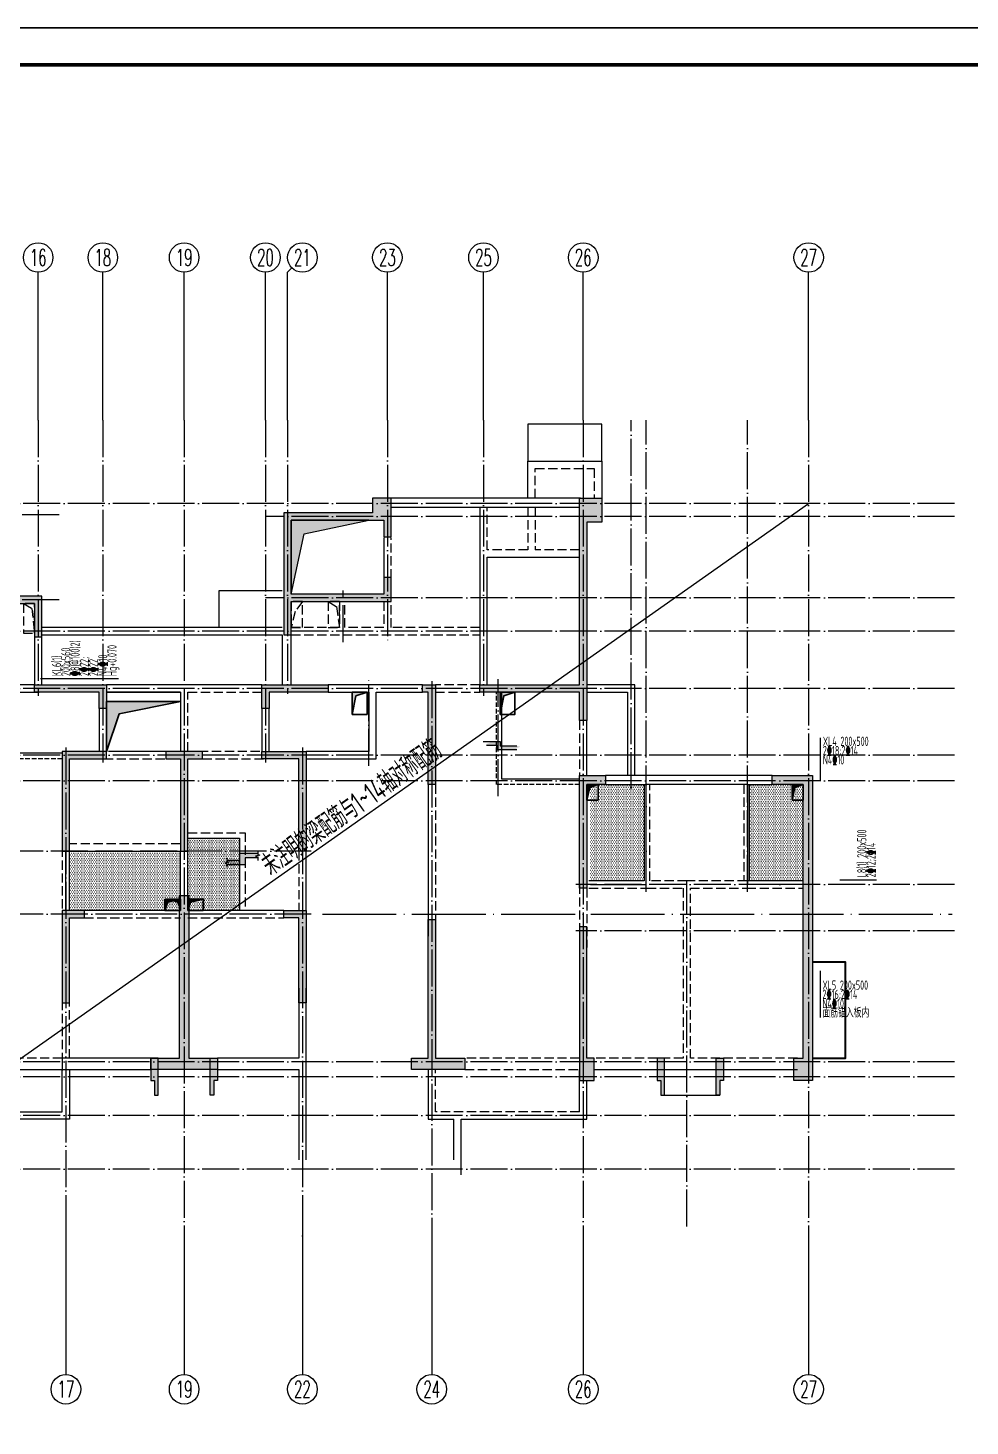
# Model space of a CAD drawing. Extents: x -129922 to 1190196, y -520662 to 139923.
# Drawn here: x 924129 to 949624, y -166517 to -128706 of the extents above; entities that cross this region are included whole.
import ezdxf
from ezdxf.enums import TextEntityAlignment as Align

# ---------------------------------------------------------------- set-up
doc = ezdxf.new("R2010")
doc.units = 0
doc.header["$LTSCALE"] = 1000
doc.header["$MEASUREMENT"] = 0
doc.linetypes.add('DASH', pattern=[0.35, 0.25, -0.1])
doc.linetypes.add('DOTE', pattern=[2.42, 2, -0.2, 0.02, -0.2])
for name, color, linetype, lineweight in [('A-平面-屋面线', 40, 'Continuous', 30), ('A-平面-饰线', 11, 'Continuous', 15), ('A-标注-轴号$J5-四~二十九层平3', 3, 'Continuous', 20), ('A-标注-轴号文字$J5-四~二十九层平3', 7, 'Continuous', 20), ('A-轴线-塔楼$J5-四~二十九层平3', 1, 'DOTE', 9), ('A-轴线-隔墙$J5-四~二十九层平3', 41, 'DOTE', 9), ('S-基础-DQ', 6, 'Continuous', 20), ('S-墙柱-HATCH', 251, 'Continuous', 9), ('S-墙柱-WALL', 6, 'Continuous', 20), ('S-大样-HATCH', 251, 'Continuous', 9), ('S-大样-实线', 2, 'Continuous', 20), ('S-板-BEAM', 4, 'DASH', 20), ('S-板-BEAM-CON', 2, 'Continuous', 20), ('S-板-文字', 7, 'Continuous', 20), ('S-板-板面填充', 251, 'Continuous', 20), ('S-板-洞口边线', 211, 'Continuous', 20), ('S-梁-垂直原位标注', 140, 'Continuous', 20), ('S-梁-垂直集中标注', 45, 'Continuous', 20), ('S-梁-水平集中标注', 191, 'Continuous', 20), ('S-轴网-轴线', 1, 'DOTE', 9), ('S-通用-THIN', 7, 'Continuous', 20)]:
    doc.layers.add(name, color=color, linetype=linetype, lineweight=lineweight)
for name, color, linetype in [('HOLE', 5, 'Continuous'), ('HOLE_HATCH', 9, 'Continuous'), ('Y-云图图框', 7, 'Continuous'), ('板面填充', 251, 'Continuous'), ('洞口边线', 211, 'Continuous')]:
    doc.layers.add(name, color=color, linetype=linetype)
doc.styles.add('_TCH_AXIS', font='COMPLEX.shx', dxfattribs={"bigfont": 'hztxt.shx'})
doc.styles.add('_YT_Name', font='', dxfattribs={"width": 0.8})
doc.styles.add('_YT_Sign_Text', font='ros.shx', dxfattribs={"width": 0.8, "bigfont": 'hztxt.shx'})
doc.styles.add('COMPLEX', font='COMPLEX')
doc.styles.get("Standard").update_dxf_attribs({"font": 'gbenor.shx', "bigfont": 'gbcbig.shx'})
doc.styles.add('样式 1', font='tssdeng.shx', dxfattribs={"width": 0.7, "bigfont": 'tssdchn.shx'})
doc.styles.get('_YT_Name').set_extended_font_data('SimHei')

# ---------------------------------------------------------------- blocks, each defined once
blk = doc.blocks.new('ECMCTK_A1_横_单行图名--0')
at = {"color": 4}
blk.add_lwpolyline([(0, 0), (841, 0), (841, 594), (0, 594)], close=True, dxfattribs=at)
at = {"const_width": 1}
blk.add_lwpolyline([(25, 10), (831, 10), (831, 584), (25, 584)], close=True, dxfattribs=at)
at = {"color": 80, "flags": 3}
for tag, height, p in [('YTHQINS', 3, (34.31, 585.5)), ('ECMCKEY', 3, (292.07, 288.23)), ('YTTQINS', 5.62, (848.03, 12.81)), ('YTFRAME', 3, (652.76, 5.84)), ('YTBARCODE_T1', 3, (749.78, 5.95))]:
    blk.add_attdef(tag, text='', height=height, dxfattribs=at).set_placement(p, align=Align.MIDDLE_CENTER)
for tag, height, style, width, p in [('设计单位', 6, '_YT_Name', 0.8, (623.75, 38.6)), ('证书编号', 4, '_YT_Sign_Text', 0.8, (708.87, 43.81)), ('审查批准号', 4, '_YT_Sign_Text', 0.8, (761.06, 43.81)), ('工程号', 4, '_YT_Sign_Text', 0.5, (804.08, 44.12)), ('建设单位', 4, '_YT_Sign_Text', 0.8, (734.96, 36.11)), ('阶段', 4, '_YT_Sign_Text', 0.8, (804.08, 35.81)), ('项目号', 4, '_YT_Sign_Text', 0.5, (822.08, 33.72)), ('项目名称', 4, '_YT_Sign_Text', 0.8, (734.96, 28.11)), ('专业', 4, '_YT_Sign_Text', 0.8, (804.08, 27.31)), ('图纸编号', 4, '_YT_Sign_Text', 0.5, (803.93, 19.36)), ('图纸名称', 4.5, '_YT_Name', 0.8, (735.39, 15.06)), ('出图比例', 4.2, '_YT_Sign_Text', 0.8, (681.82, 11.78)), ('日期', 4, '_YT_Sign_Text', 0.5, (803.88, 12.13)), ('版本号', 4, '_YT_Sign_Text', 0.8, (822.08, 13))]:
    blk.add_attdef(tag, text='', height=height, dxfattribs=dict(style=style, width=width)).set_placement(p, align=Align.CENTER)
at = {"style": '_YT_Sign_Text', "width": 0.8, "flags": 3}
for tag, p, height in [('[审定人]', (590.95, 27.81), 4.1), ('{审定人}', (605.87, 26.45), 6.24), ('[校对人]', (642.23, 27.82), 4.1), ('{校对人}', (658.35, 26.53), 6.24), ('[审核人]', (591.01, 19.76), 4.1), ('{审核人}', (606.98, 18.44), 6.24), ('[设计人]', (642.47, 20.21), 4.1), ('{设计人}', (658.48, 18.54), 6.24), ('[项目负责人]', (590.78, 12.01), 4.1), ('{项目负责人}', (608.28, 10.72), 6.24), ('[专业负责人]', (642.74, 11.77), 4.1), ('{专业负责人}', (658.58, 10.36), 6.24)]:
    blk.add_attdef(tag, p, '', height=height, dxfattribs=at)
at = {"color": 80, "flags": 3}
for tag, p in [('YTBZSIT', (25, 10)), ('EXT_TK_LEFT', (25, 10)), ('YTQRCODE', (551.04, 11.91))]:
    blk.add_attdef(tag, p, '', height=3, dxfattribs=at)
blk = doc.blocks.new('_AXISO')
blk.add_circle((0, 0), 0.5)
at = {"layer": 'S-板-文字', "style": 'COMPLEX', "width": 1.041667}
blk.add_attdef('A', text='', height=0.56, dxfattribs=at).set_placement((-0.25, -0.28), (0.25, -0.28), align=Align.FIT)
blk = doc.blocks.new('YTSYN_结构_建筑_79591_74479_1_4_3_J5-四~二十九层平3_0_0_1')
at = {"layer": 'A-标注-轴号$J5-四~二十九层平3'}
for p, q in [((26350, 17355.7), (26350, 21355.7)), ((28100, 17355.7), (28100, 21355.7)), ((30300, 17355.7), (30300, 21355.7)), ((32499.9, 17355.7), (32499.9, 21355.7)), ((33217, 21472.8), (33099.8, 21355.7)), ((33099.8, 17355.7), (33099.8, 21355.7)), ((35799.9, 17355.7), (35799.9, 21355.7)), ((38399.9, 17355.7), (38399.9, 21355.7)), ((41099.9, 17355.7), (41099.9, 21355.7)), ((47199.9, 17355.7), (47199.9, 21355.7)), ((27100, -4452.8), (27100, -8452.8)), ((30300, -4452.8), (30300, -8452.8)), ((33499.9, -4452.8), (33499.9, -8452.8)), ((36999.9, -4452.8), (36999.9, -8452.8)), ((41099.9, -4452.8), (41099.9, -8452.8)), ((47199.9, -4452.8), (47199.9, -8452.8))]:
    blk.add_line(p, q, dxfattribs=at)
at = {"layer": 'A-轴线-塔楼$J5-四~二十九层平3', "ltscale": 0.5}
for p, q in [((26350, 17355.7), (26350, 9900)), ((28100, 17355.7), (28100, 8100)), ((30300, 17355.7), (30300, -4452.8)), ((32499.9, 17355.7), (32499.9, 8100)), ((33099.9, 17355.7), (33099.9, 9957)), ((35800, 17355.7), (35800, 11400)), ((38400, 17355.7), (38400, 9900)), ((41100, 17355.7), (41100, -4452.8)), ((47200, 17355.7), (47200, -4452.8)), ((51146.5, 15100), (-3290.3, 15100)), ((26918, 14800), (22008.6, 14800)), ((51146.5, 14750), (32499.9, 14750)), ((26918, 12500), (20410, 12500)), ((51146.5, 12550), (32499.9, 12550)), ((51146.5, 11650), (-3290.3, 11650)), ((37000, 10300), (37000, -4452.8)), ((51146.5, 10100), (-3290.3, 10100)), ((27100, 8500), (27100, -4452.8)), ((33500, 8500), (33500, -5298.3)), ((51146.5, 8300), (-3290.3, 8300)), ((51146.5, 7600), (-3290.3, 7600)), ((33741.8, 4000), (12955.9, 4000)), ((51146.5, 0), (-3290.3, 0)), ((51146.5, -2900), (-3290.3, -2900))]:
    blk.add_line(p, q, dxfattribs=at)
at = {"layer": 'A-轴线-隔墙$J5-四~二十九层平3', "ltscale": 0.5}
for p, q in [((42399.9, 7380), (42399.9, 17355.7)), ((42799.9, 4600), (42799.9, 17355.7)), ((45550, 4600), (45550, 17355.7)), ((34600, 11350), (34600, 12750)), ((35300, 8008.3), (35300, 10334.2)), ((38800, 7184), (38800, 10350)), ((33741.8, 5700), (12955.9, 5700)), ((51146.5, 4800), (40900, 4800)), ((43900, -4452.8), (43900, 4900)), ((51146.5, 3550), (40900, 3550)), ((51146.5, -400), (-3290.3, -400)), ((51146.5, -1450), (-3290.3, -1450))]:
    blk.add_line(p, q, dxfattribs=at)
at = {"layer": 'S-轴网-轴线'}
blk.add_lwpolyline([(34041.8, 4000), (51086.6, 4000)], dxfattribs=at)
at = {"layer": 'A-标注-轴号$J5-四~二十九层平3'}
ref = blk.add_blockref('_AXISO', (26350, 21755.7), dxfattribs=dict(at, xscale=800, yscale=800, zscale=800))
ref.add_attrib('A', '16', dxfattribs={"layer": 'A-标注-轴号文字$J5-四~二十九层平3', "height": 452.55, "style": '_TCH_AXIS', "width": 0.724138}).set_placement((26123.7, 21529.4), (26576.3, 21529.4), align=Align.FIT)
ref = blk.add_blockref('_AXISO', (28100, 21755.7), dxfattribs=dict(at, xscale=800, yscale=800, zscale=800))
ref.add_attrib('A', '18', dxfattribs={"layer": 'A-标注-轴号文字$J5-四~二十九层平3', "height": 452.55, "style": '_TCH_AXIS', "width": 0.724138}).set_placement((27873.7, 21529.4), (28326.3, 21529.4), align=Align.FIT)
ref = blk.add_blockref('_AXISO', (30300, 21755.7), dxfattribs=dict(at, xscale=800, yscale=800, zscale=800))
ref.add_attrib('A', '19', dxfattribs={"layer": 'A-标注-轴号文字$J5-四~二十九层平3', "height": 452.55, "style": '_TCH_AXIS', "width": 0.724138}).set_placement((30073.7, 21529.4), (30526.3, 21529.4), align=Align.FIT)
ref = blk.add_blockref('_AXISO', (32499.9, 21755.7), dxfattribs=dict(at, xscale=800, yscale=800, zscale=800))
ref.add_attrib('A', '20', dxfattribs={"layer": 'A-标注-轴号文字$J5-四~二十九层平3', "height": 452.55, "style": '_TCH_AXIS', "width": 0.617647}).set_placement((32273.6, 21529.4), (32726.1, 21529.4), align=Align.FIT)
ref = blk.add_blockref('_AXISO', (33499.8, 21755.7), dxfattribs=dict(at, xscale=800, yscale=800, zscale=800))
ref.add_attrib('A', '21', dxfattribs={"layer": 'A-标注-轴号文字$J5-四~二十九层平3', "height": 452.55, "style": '_TCH_AXIS', "width": 0.724138}).set_placement((33273.6, 21529.4), (33726.1, 21529.4), align=Align.FIT)
ref = blk.add_blockref('_AXISO', (35799.9, 21755.7), dxfattribs=dict(at, xscale=800, yscale=800, zscale=800))
ref.add_attrib('A', '23', dxfattribs={"layer": 'A-标注-轴号文字$J5-四~二十九层平3', "height": 452.55, "style": '_TCH_AXIS', "width": 0.617647}).set_placement((35573.6, 21529.4), (36026.1, 21529.4), align=Align.FIT)
ref = blk.add_blockref('_AXISO', (38399.9, 21755.7), dxfattribs=dict(at, xscale=800, yscale=800, zscale=800))
ref.add_attrib('A', '25', dxfattribs={"layer": 'A-标注-轴号文字$J5-四~二十九层平3', "height": 452.55, "style": '_TCH_AXIS', "width": 0.617647}).set_placement((38173.6, 21529.4), (38626.1, 21529.4), align=Align.FIT)
ref = blk.add_blockref('_AXISO', (41099.9, 21755.7), dxfattribs=dict(at, xscale=800, yscale=800, zscale=800))
ref.add_attrib('A', '26', dxfattribs={"layer": 'A-标注-轴号文字$J5-四~二十九层平3', "height": 452.55, "style": '_TCH_AXIS', "width": 0.617647}).set_placement((40873.6, 21529.4), (41326.1, 21529.4), align=Align.FIT)
ref = blk.add_blockref('_AXISO', (47199.9, 21755.7), dxfattribs=dict(at, xscale=800, yscale=800, zscale=800))
ref.add_attrib('A', '27', dxfattribs={"layer": 'A-标注-轴号文字$J5-四~二十九层平3', "height": 452.55, "style": '_TCH_AXIS', "width": 0.617647}).set_placement((46973.6, 21529.4), (47426.1, 21529.4), align=Align.FIT)
ref = blk.add_blockref('_AXISO', (27100, -8852.8), dxfattribs=dict(at, xscale=800, yscale=800, zscale=800))
ref.add_attrib('A', '17', dxfattribs={"layer": 'A-标注-轴号文字$J5-四~二十九层平3', "height": 452.55, "style": '_TCH_AXIS', "width": 0.724138}).set_placement((26873.7, -9079.1), (27326.3, -9079.1), align=Align.FIT)
ref = blk.add_blockref('_AXISO', (30300, -8852.8), dxfattribs=dict(at, xscale=800, yscale=800, zscale=800))
ref.add_attrib('A', '19', dxfattribs={"layer": 'A-标注-轴号文字$J5-四~二十九层平3', "height": 452.55, "style": '_TCH_AXIS', "width": 0.724138}).set_placement((30073.7, -9079.1), (30526.3, -9079.1), align=Align.FIT)
ref = blk.add_blockref('_AXISO', (33499.9, -8852.8), dxfattribs=dict(at, xscale=800, yscale=800, zscale=800))
ref.add_attrib('A', '22', dxfattribs={"layer": 'A-标注-轴号文字$J5-四~二十九层平3', "height": 452.55, "style": '_TCH_AXIS', "width": 0.617647}).set_placement((33273.6, -9079.1), (33726.1, -9079.1), align=Align.FIT)
ref = blk.add_blockref('_AXISO', (36999.9, -8852.8), dxfattribs=dict(at, xscale=800, yscale=800, zscale=800))
ref.add_attrib('A', '24', dxfattribs={"layer": 'A-标注-轴号文字$J5-四~二十九层平3', "height": 452.55, "style": '_TCH_AXIS', "width": 0.583333}).set_placement((36773.6, -9079.1), (37226.1, -9079.1), align=Align.FIT)
ref = blk.add_blockref('_AXISO', (41099.9, -8852.8), dxfattribs=dict(at, xscale=800, yscale=800, zscale=800))
ref.add_attrib('A', '26', dxfattribs={"layer": 'A-标注-轴号文字$J5-四~二十九层平3', "height": 452.55, "style": '_TCH_AXIS', "width": 0.617647}).set_placement((40873.6, -9079.1), (41326.1, -9079.1), align=Align.FIT)
ref = blk.add_blockref('_AXISO', (47199.9, -8852.8), dxfattribs=dict(at, xscale=800, yscale=800, zscale=800))
ref.add_attrib('A', '27', dxfattribs={"layer": 'A-标注-轴号文字$J5-四~二十九层平3', "height": 452.55, "style": '_TCH_AXIS', "width": 0.617647}).set_placement((46973.6, -9079.1), (47426.1, -9079.1), align=Align.FIT)
blk = doc.blocks.new('BW-525078071', base_point=(4324908, -588234))
at = {"layer": 'S-板-洞口边线', "linetype": 'DASH'}
for points in [[(4324908, -587234), (4324908, -588184), (4325208, -588184), (4325208, -587234), (4324908, -587234)], [(4325208, -587234), (4325008, -587502), (4324908, -588184)], [(4325908, -587234), (4325908, -588184), (4326208, -588184), (4326208, -587234), (4325908, -587234)], [(4325908, -587234), (4326133, -587368), (4326208, -588184)], [(4338158, -587534), (4338158, -588334), (4338458, -588334), (4338458, -587534), (4338158, -587534)], [(4338458, -587534), (4338258, -587802), (4338158, -588334)], [(4339158, -587534), (4339158, -588334), (4339458, -588334), (4339458, -587534), (4339158, -587534)], [(4339158, -587534), (4339383, -587668), (4339458, -588334)], [(4346408, -587484), (4346408, -588184), (4346708, -588184), (4346708, -587484), (4346408, -587484)], [(4346708, -587484), (4346508, -587752), (4346408, -588184)], [(4347408, -587484), (4347408, -588184), (4347708, -588184), (4347708, -587484), (4347408, -587484)], [(4347408, -587484), (4347633, -587618), (4347708, -588184)]]:
    blk.add_lwpolyline(points, dxfattribs=at)
blk = doc.blocks.new('20191023.11405152')
at = {"layer": 'S-大样-HATCH'}
h = blk.add_hatch(color=256, dxfattribs=at)
h.dxf.hatch_style = 1
h.paths.add_polyline_path([(-100, 0), (0, 0), (0, -400), (100, -400), (100, 600), (-100, 600)])
at = {"layer": 'S-大样-实线'}
blk.add_lwpolyline([(-100, 0), (0, 0), (0, -400), (100, -400), (100, 600), (-100, 600)], close=True, dxfattribs=at)
blk = doc.blocks.new('新块')
at = {"layer": 'S-基础-DQ'}
h = blk.add_hatch(color=8, dxfattribs=at)
h.dxf.hatch_style = 1
h.paths.add_polyline_path([(100, 25), (371, 25), (371, 54), (266, 91), (455, 125), (0, 125), (0, 0), (-451, 0), (-556, -19), (-451, -56), (-451, -100), (100, -100)])
for points in [[(455, 125), (0, 125), (0, 0), (-451, 0)], [(371, 25), (100, 25), (100, -100), (-451, -100)]]:
    blk.add_lwpolyline(points, dxfattribs=at)
blk = doc.blocks.new('BW-40591366', base_point=(4327241, -517169))
at = {"layer": 'S-板-板面填充'}
h = blk.add_hatch(color=256, dxfattribs=at)
h.dxf.hatch_style = 1
h.paths.add_polyline_path([(4363441, -497679), (4361341, -497679), (4361341, -499679), (4361686, -498049)])
h = blk.add_hatch(dxfattribs=at)
h.set_pattern_fill('DOTS', color=256, scale=30, style=0)
h.set_pattern_definition([(0, (4332590.633, -507428.795), (23.8125, 47.625), [0, -47.625])])
h.paths.add_polyline_path([(4369441, -504829), (4370891, -504829), (4370891, -507429), (4369441, -507429)])
h = blk.add_hatch(dxfattribs=at)
h.set_pattern_fill('DOTS', color=256, scale=30, style=0)
h.set_pattern_definition([(0, (4328290.633, -507428.794), (23.8125, 47.625), [0, -47.625])])
h.paths.add_polyline_path([(4373741, -504829), (4375191, -504829), (4375191, -507429), (4373741, -507429)])
h = blk.add_hatch(dxfattribs=at)
h.set_pattern_fill('DOTS', color=256, scale=30, style=0)
h.set_pattern_definition([(0, (34873.99, -2898.43), (23.8125, 47.625), [0, -47.625])])
h.paths.add_polyline_path([(4358541, -506279), (4359940, -506279), (4359940, -508229), (4358541, -508229)])
h = blk.add_hatch(dxfattribs=at)
h.set_pattern_fill('DOTS', color=256, scale=30, style=0)
h.set_pattern_definition([(0, (37674.54, 94342.736), (23.8125, 47.625), [0, -47.625])])
h.paths.add_polyline_path([(4358341, -506629), (4355333, -506629), (4355341, -508229), (4358341, -508229)])
h = blk.add_hatch(color=256, dxfattribs=at)
h.dxf.hatch_style = 1
h.paths.add_polyline_path([(4360431, -506778), (4360376, -506763), (4360486, -506733), (4360431, -506718), (4360431, -506688), (4359941, -506688), (4359941, -506878), (4359596, -506878), (4359596, -506908), (4359651, -506923), (4359546, -506953), (4359596, -506968), (4359596, -506998), (4360091, -506998), (4360091, -506808), (4360431, -506808)])
for points in [[(4358341, -508229), (4358341, -507929), (4357921, -507929), (4358265, -507999)], [(4358541, -508229), (4358541, -507929), (4358961, -507929), (4358616, -507999)]]:
    blk.add_hatch(color=256, dxfattribs=at).paths.add_polyline_path(points)
at = {"layer": '板面填充'}
h = blk.add_hatch(color=256, dxfattribs=at)
h.dxf.hatch_style = 1
h.paths.add_polyline_path([(4356341, -503929), (4356341, -502579), (4358341, -502579), (4356678, -502916)])
at = {"layer": 'A-平面-屋面线', "ltscale": 0.5}
blk.add_lwpolyline([(4375441, -512229), (4376341, -512229), (4376341, -509629), (4375441, -509629)], dxfattribs=at)
at = {"layer": 'A-平面-饰线'}
blk.add_line((4371341, -513229), (4372941, -513229), dxfattribs=at)
for points in [[(4369741, -496079), (4369741, -495079), (4367741, -495079), (4367741, -496079)], [(4359391, -500579), (4359391, -499579), (4361091, -499579)], [(4358341, -502329), (4356341, -502329)], [(4358341, -502329), (4356341, -502329)], [(4358251, -502329), (4356481, -502329)], [(4356481, -502329), (4358251, -502329)], [(4358341, -502579), (4356341, -502579)]]:
    blk.add_lwpolyline(points, dxfattribs=at)
at = {"layer": 'S-基础-DQ', "linetype": 'DASH', "ltscale": 0.5}
for points in [[(4355141, -504129), (4353391, -504129), (4353391, -502329)], [(4369141, -504829), (4366891, -504829), (4366891, -502329)]]:
    blk.add_lwpolyline(points, dxfattribs=at)
at = {"layer": 'S-基础-DQ', "ltscale": 0.5}
for points in [[(4355141, -503979), (4353541, -503979), (4353541, -502329)], [(4369141, -504679), (4367041, -504679), (4367041, -502329)], [(4369441, -507529), (4370941, -507529), (4370941, -504829)], [(4375191, -507529), (4373691, -507529), (4373691, -504829)], [(4355241, -508229), (4355241, -506629)]]:
    blk.add_lwpolyline(points, dxfattribs=at)
at = {"layer": 'S-板-BEAM'}
for p, q in [((4366641, -498479), (4366641, -497329)), ((4364041, -499254), (4364041, -498154)), ((4367740, -498479), (4366641, -498479)), ((4369141, -498479), (4367940, -498479)), ((4362641, -499879), (4362641, -500579)), ((4362791, -500579), (4362791, -499879)), ((4363841, -499879), (4363841, -500579)), ((4364041, -500579), (4364041, -499879)), ((4362641, -500579), (4361341, -500579)), ((4363841, -500579), (4362791, -500579)), ((4366441, -500579), (4364041, -500579)), ((4361341, -500779), (4366441, -500779)), ((4358541, -503929), (4358541, -502329)), ((4358541, -502329), (4360541, -502329)), ((4366441, -502129), (4365241, -502129)), ((4365241, -502329), (4366441, -502329)), ((4369141, -503099), (4369141, -504579)), ((4360491, -503929), (4358941, -503929)), ((4356266, -504129), (4357941, -504129)), ((4358941, -504129), (4360616, -504129)), ((4365241, -504829), (4365241, -508929)), ((4371041, -507429), (4371041, -504829)), ((4373591, -504829), (4373591, -507429)), ((4355141, -506529), (4355141, -508229)), ((4358341, -506429), (4355341, -506429)), ((4361541, -506629), (4361541, -508229)), ((4369141, -507529), (4369141, -509229)), ((4369341, -507629), (4369341, -509229)), ((4369391, -507629), (4370966, -507629)), ((4370966, -507629), (4371941, -507629)), ((4372041, -507429), (4371041, -507429)), ((4371941, -507629), (4371941, -512229)), ((4373666, -507429), (4372041, -507429)), ((4372141, -507629), (4373666, -507629)), ((4372141, -512229), (4372141, -507629)), ((4373666, -507629), (4375191, -507629)), ((4355741, -508429), (4358341, -508429)), ((4358541, -508429), (4361141, -508429)), ((4355141, -510329), (4355141, -512229)), ((4355341, -512229), (4355341, -510329)), ((4355141, -512229), (4352641, -512229)), ((4369141, -512229), (4366041, -512229)), ((4371941, -512229), (4369441, -512229)), ((4375041, -512229), (4372141, -512229)), ((4365241, -513679), (4365241, -512529)), ((4366041, -512529), (4369141, -512529)), ((4369141, -513679), (4365241, -513679))]:
    blk.add_line(p, q, dxfattribs=at)
for points in [[(4367941, -497079), (4367941, -496279), (4369541, -496279), (4369541, -497079)], [(4367740, -497329), (4367740, -498479)], [(4367940, -497329), (4367940, -498479)]]:
    blk.add_lwpolyline(points, dxfattribs=at)
at = {"layer": 'S-板-BEAM-CON'}
for p, q in [((4366541, -497079), (4364041, -497079)), ((4369166, -497079), (4366541, -497079)), ((4364041, -497329), (4369141, -497329)), ((4366441, -497329), (4366441, -502129)), ((4363841, -498154), (4363841, -499254)), ((4366641, -498679), (4369141, -498679)), ((4366641, -500729), (4366641, -498679)), ((4361091, -500579), (4354591, -500579)), ((4354391, -500829), (4354391, -502129)), ((4354591, -500779), (4361091, -500779)), ((4354591, -502129), (4354591, -500829)), ((4361091, -500779), (4361091, -502129)), ((4361341, -502129), (4361341, -500779)), ((4366641, -502129), (4366641, -500729)), ((4354391, -502129), (4353416, -502129)), ((4353416, -502329), (4354516, -502329)), ((4360541, -502129), (4356341, -502129)), ((4356341, -502329), (4358341, -502329)), ((4356341, -502329), (4358341, -502329)), ((4358341, -502329), (4358341, -503929)), ((4364891, -502129), (4362341, -502129)), ((4362341, -502329), (4363441, -502329)), ((4363441, -502329), (4363441, -503929)), ((4363641, -504129), (4363641, -502329)), ((4363641, -502329), (4364891, -502329)), ((4370641, -502129), (4369341, -502129)), ((4369341, -502329), (4370441, -502329)), ((4370441, -502329), (4370441, -504579)), ((4370641, -504579), (4370641, -502129)), ((4356141, -502769), (4356141, -503929)), ((4356341, -503929), (4356341, -502769)), ((4360541, -502769), (4360541, -503929)), ((4360741, -503929), (4360741, -502769)), ((4369341, -504579), (4369341, -503099)), ((4357941, -503929), (4356391, -503929)), ((4363441, -503929), (4361741, -503929)), ((4361741, -504129), (4363641, -504129)), ((4370541, -504579), (4369841, -504579)), ((4370966, -504579), (4370541, -504579)), ((4373666, -504579), (4370966, -504579)), ((4374351, -504579), (4373666, -504579)), ((4365041, -504829), (4365041, -508929)), ((4369841, -504829), (4370541, -504829)), ((4370541, -504829), (4370966, -504829)), ((4370891, -504829), (4370891, -507429)), ((4373666, -504829), (4370966, -504829)), ((4373666, -504829), (4374351, -504829)), ((4373741, -507429), (4373741, -504829)), ((4355341, -506629), (4358341, -506629)), ((4355341, -508229), (4355341, -506629)), ((4358341, -508229), (4358341, -506629)), ((4358541, -508229), (4358541, -506629)), ((4361741, -508229), (4361741, -506529)), ((4370891, -507429), (4369391, -507429)), ((4375191, -507429), (4373666, -507429)), ((4358341, -508229), (4355741, -508229)), ((4361141, -508229), (4358541, -508229)), ((4361541, -510329), (4361541, -512229)), ((4361741, -514979), (4361741, -510329)), ((4357541, -512229), (4355141, -512229)), ((4355141, -512229), (4355141, -512559)), ((4361541, -512229), (4359341, -512229)), ((4352641, -512529), (4355141, -512529)), ((4355141, -512529), (4357541, -512529)), ((4355141, -513679), (4355141, -512529)), ((4355341, -512529), (4355341, -513879)), ((4359341, -512529), (4361541, -512529)), ((4361541, -512529), (4361541, -514979)), ((4365041, -512529), (4365041, -513879)), ((4369141, -513679), (4369141, -512527)), ((4369541, -512529), (4372041, -512529)), ((4372041, -512529), (4375041, -512529)), ((4369341, -513879), (4369341, -512829)), ((4351841, -513679), (4355141, -513679)), ((4355341, -513879), (4351741, -513879)), ((4365041, -513879), (4365743, -513879)), ((4365743, -514979), (4365743, -513879)), ((4365941, -515379), (4365941, -513879)), ((4365941, -513879), (4369341, -513879))]:
    blk.add_line(p, q, dxfattribs=at)
blk.add_lwpolyline([(4367741, -497079), (4367741, -496079), (4369741, -496079), (4369741, -497079)], dxfattribs=at)
at = {"layer": 'S-板-洞口边线'}
for points in [[(4363441, -497679), (4361341, -497679), (4361341, -499679), (4361686, -498049)], [(4358341, -508229), (4358341, -507929), (4357921, -507929), (4357921, -508229)], [(4357921, -507929), (4358265, -507999), (4358341, -508229), (4358341, -507929)], [(4358541, -508229), (4358541, -507929), (4358961, -507929), (4358961, -508229)], [(4358961, -507929), (4358616, -507999), (4358541, -508229), (4358541, -507929)]]:
    blk.add_lwpolyline(points, close=True, dxfattribs=at)
at = {"layer": 'S-板-洞口边线', "linetype": 'DASH'}
blk.add_lwpolyline([(4358541, -506129), (4360091, -506129), (4360091, -508229)], dxfattribs=at)
at = {"layer": 'S-板-洞口边线', "ltscale": 0.5}
blk.add_lwpolyline([(4358541, -506279), (4359941, -506279), (4359941, -508229)], dxfattribs=at)
at = {"layer": 'S-板-洞口边线'}
for points in [[(4360431, -506688), (4359941, -506688), (4359941, -506878), (4359596, -506878)], [(4360431, -506808), (4360091, -506808), (4360091, -506998), (4359596, -506998)]]:
    blk.add_lwpolyline(points, dxfattribs=at)
at = {"layer": 'S-通用-THIN', "flags": 128}
for points in [[(4360431, -506623), (4360431, -506718), (4360486, -506733), (4360376, -506763), (4360431, -506778), (4360431, -506878)], [(4359596, -506813), (4359596, -506908), (4359651, -506923), (4359546, -506953), (4359596, -506968), (4359596, -507068)]]:
    blk.add_lwpolyline(points, dxfattribs=at)
at = {"layer": '洞口边线'}
blk.add_lwpolyline([(4356341, -503929), (4356341, -502579), (4358341, -502579), (4356678, -502916)], close=True, dxfattribs=at)
at = {"layer": 'A-平面-饰线'}
blk.add_blockref('BW-525078071', (4339841, -500629), dxfattribs=at)
at = {"layer": 'S-基础-DQ', "xscale": -1}
blk.add_blockref('新块', (4366991, -503783), dxfattribs=at)
at = {"layer": 'S-大样-实线'}
for p in [(4357641, -512829), (4371341, -512829)]:
    blk.add_blockref('20191023.11405152', p, dxfattribs=at)
at = {"layer": 'S-大样-实线', "xscale": -1}
for p in [(4359241, -512829), (4372941, -512829)]:
    blk.add_blockref('20191023.11405152', p, dxfattribs=at)
blk = doc.blocks.new('sfdhgfjhgfjhgj')
at = {"layer": 'S-墙柱-HATCH'}
h = blk.add_hatch(color=256, dxfattribs=at)
h.paths.add_polyline_path([(327455, 177313), (325055, 177313), (325055, 174013), (325255, 174013), (325255, 174913), (327955, 174913), (327955, 175563), (327755, 175563), (327755, 175113), (325255, 175113), (325255, 177113), (327755, 177113), (327755, 176663), (327955, 176663), (327955, 177713), (327455, 177713)])
h.paths.add_polyline_path([(333255, 177063), (333255, 171693), (333055, 171693), (333055, 172463), (330355, 172463), (330355, 172663), (330455, 172663), (333055, 172663), (333055, 177713), (333655, 177713), (333655, 177063)])
h.paths.add_polyline_path([(338855, 162563), (339105, 162563), (339105, 169963), (338265, 169963), (338265, 170213), (339355, 170213), (339355, 161963), (338855, 161963)])
h.paths.add_polyline_path([(322255, 168163), (322455, 168163), (322455, 170663), (322855, 170663), (322855, 170863), (321855, 170863), (321855, 170663), (322255, 170663)])
h.paths.add_polyline_path([(325455, 166363), (325055, 166363), (325055, 166563), (325655, 166563), (325655, 164063), (325455, 164063)])
h.paths.add_polyline_path([(319255, 170663), (320255, 170663), (320255, 170863), (319055, 170863), (319055, 168163), (319255, 168163)])
h.paths.add_polyline_path([(319255, 166363), (319655, 166363), (319655, 166563), (319055, 166563), (319055, 164063), (319255, 164063)])
h.paths.add_polyline_path([(326255, 172663), (326255, 172463), (324655, 172463), (324655, 172023), (324455, 172023), (324455, 172663)])
h.paths.add_polyline_path([(320055, 172463), (318305, 172463), (318305, 172663), (320255, 172663), (320255, 172023), (320055, 172023)])
h.paths.add_polyline_path([(329155, 169963), (328955, 169963), (328955, 172463), (328805, 172463), (328805, 172663), (329155, 172663)])
h.paths.add_polyline_path([(325455, 170663), (324455, 170663), (324455, 170863), (325655, 170863), (325655, 168163), (325455, 168163)])
h.paths.add_polyline_path([(328505, 162263), (328505, 162563), (328955, 162563), (328955, 166313), (329155, 166313), (329155, 162563), (329955, 162563), (329955, 162263)])
h.paths.add_polyline_path([(321455, 162263), (321455, 162563), (322230, 162563), (322230, 166963), (322480, 166963), (322480, 162563), (323255, 162563), (323255, 162263)])
h.paths.add_polyline_path([(333455, 162563), (333255, 162563), (333255, 166113), (333055, 166113), (333055, 161963), (333455, 161963)])
h.paths.add_polyline_path([(333755, 169963), (333255, 169963), (333255, 167163), (333055, 167163), (333055, 170213), (333755, 170213)])
h.paths.add_polyline_path([(318505, 173963), (318505, 175063), (316905, 175063), (316905, 177363), (314405, 177363), (314405, 175063), (312805, 175063), (312805, 173963), (313005, 173963), (313005, 174863), (315105, 174863), (315105, 175063), (314605, 175063), (314605, 177163), (316705, 177163), (316705, 175063), (316205, 175063), (316205, 174863), (318305, 174863), (318305, 173963)])
h.paths.add_polyline_path([(298055, 177063), (298055, 171693), (298255, 171693), (298255, 172463), (300955, 172463), (300955, 172663), (300855, 172663), (298255, 172663), (298255, 177713), (297655, 177713), (297655, 177063)])
h.paths.add_polyline_path([(292455, 162563), (292205, 162563), (292205, 169963), (293045, 169963), (293045, 170213), (291955, 170213), (291955, 161963), (292455, 161963)])
h.paths.add_polyline_path([(309055, 168163), (308855, 168163), (308855, 170663), (308455, 170663), (308455, 170863), (309455, 170863), (309455, 170663), (309055, 170663)])
h.paths.add_polyline_path([(305855, 166363), (306255, 166363), (306255, 166563), (305655, 166563), (305655, 164063), (305855, 164063)])
h.paths.add_polyline_path([(312055, 170663), (311055, 170663), (311055, 170863), (312255, 170863), (312255, 168163), (312055, 168163)])
h.paths.add_polyline_path([(312055, 166363), (311655, 166363), (311655, 166563), (312255, 166563), (312255, 164063), (312055, 164063)])
h.paths.add_polyline_path([(305055, 172663), (305055, 172463), (306655, 172463), (306655, 172023), (306855, 172023), (306855, 172663)])
h.paths.add_polyline_path([(305055, 175213), (305055, 174013), (305255, 174013), (305255, 177713), (302755, 177713), (302755, 177013), (302955, 177013), (302955, 177513), (305055, 177513), (305055, 175413), (302955, 175413), (302955, 175913), (302755, 175913), (302755, 175213)])
h.paths.add_polyline_path([(311255, 172463), (313005, 172463), (313005, 172663), (311055, 172663), (311055, 172023), (311255, 172023)])
h.paths.add_polyline_path([(302155, 169963), (302355, 169963), (302355, 172463), (302505, 172463), (302505, 172663), (302155, 172663)])
h.paths.add_polyline_path([(315555, 169963), (315755, 169963), (315755, 172463), (316105, 172463), (316105, 172663), (315205, 172663), (315205, 172463), (315555, 172463)])
h.paths.add_polyline_path([(305855, 170663), (306855, 170663), (306855, 170863), (305655, 170863), (305655, 168163), (305855, 168163)])
h.paths.add_polyline_path([(302805, 162263), (302805, 162563), (302355, 162563), (302355, 166313), (302155, 166313), (302155, 162563), (301355, 162563), (301355, 162263)])
h.paths.add_polyline_path([(309855, 162263), (309855, 162563), (309055, 162563), (309055, 166963), (308855, 166963), (308855, 162563), (308055, 162563), (308055, 162263)])
h.paths.add_polyline_path([(316555, 162263), (316555, 162563), (315755, 162563), (315755, 166313), (315555, 166313), (315555, 162563), (314755, 162563), (314755, 162263)])
h.paths.add_polyline_path([(297855, 162563), (298055, 162563), (298055, 166113), (298255, 166113), (298255, 161963), (297855, 161963)])
h.paths.add_polyline_path([(297555, 169963), (298055, 169963), (298055, 167163), (298255, 167163), (298255, 170213), (297555, 170213)])
at = {"layer": 'S-墙柱-WALL'}
for points in [[(327455, 177313), (325055, 177313), (325055, 174013), (325255, 174013), (325255, 174913), (327955, 174913), (327955, 175563), (327755, 175563), (327755, 175113), (325255, 175113), (325255, 177113), (327755, 177113), (327755, 176663), (327955, 176663), (327955, 177713), (327455, 177713)], [(333255, 177063), (333255, 171693), (333055, 171693), (333055, 172463), (330355, 172463), (330355, 172663), (330455, 172663), (330455, 172663), (333055, 172663), (333055, 177713), (333655, 177713), (333655, 177063)], [(318505, 173963), (318505, 175063), (316905, 175063), (316905, 177363), (314405, 177363), (314405, 175063), (312805, 175063), (312805, 173963), (313005, 173963), (313005, 174863), (315105, 174863), (315105, 175063), (314605, 175063), (314605, 177163), (316705, 177163), (316705, 175063), (316205, 175063), (316205, 174863), (318305, 174863), (318305, 173963)], [(320055, 172463), (318305, 172463), (318305, 172663), (320255, 172663), (320255, 172023), (320055, 172023)], [(326255, 172663), (326255, 172463), (324655, 172463), (324655, 172023), (324455, 172023), (324455, 172663)], [(329155, 169963), (328955, 169963), (328955, 172463), (328805, 172463), (328805, 172663), (329155, 172663)], [(319255, 170663), (320255, 170663), (320255, 170863), (319055, 170863), (319055, 168163), (319255, 168163)], [(322255, 168163), (322455, 168163), (322455, 170663), (322855, 170663), (322855, 170863), (321855, 170863), (321855, 170663), (322255, 170663)], [(325455, 170663), (324455, 170663), (324455, 170863), (325655, 170863), (325655, 168163), (325455, 168163)], [(333755, 169963), (333255, 169963), (333255, 167163), (333055, 167163), (333055, 170213), (333755, 170213)], [(338855, 162563), (339105, 162563), (339105, 169963), (338265, 169963), (338265, 170213), (339355, 170213), (339355, 161963), (338855, 161963)], [(321455, 162263), (321455, 162563), (322230, 162563), (322230, 166963), (322480, 166963), (322480, 162563), (323255, 162563), (323255, 162263)], [(319255, 166363), (319655, 166363), (319655, 166563), (319055, 166563), (319055, 164063), (319255, 164063)], [(325455, 166363), (325055, 166363), (325055, 166563), (325655, 166563), (325655, 164063), (325455, 164063)], [(328505, 162263), (328505, 162563), (328955, 162563), (328955, 166313), (329155, 166313), (329155, 162563), (329955, 162563), (329955, 162263)], [(333455, 162563), (333255, 162563), (333255, 166113), (333055, 166113), (333055, 161963), (333455, 161963)]]:
    blk.add_lwpolyline(points, close=True, dxfattribs=at)
blk = doc.blocks.new('sgjhfgjhgj')
at = {"layer": 'HOLE_HATCH', "ltscale": 0.5}
for points in [[(295419, 605212), (295819, 605212), (295519, 605112), (295419, 604612)], [(299419, 605212), (299819, 605212), (299519, 605112), (299419, 604612)], [(301769, 602712), (302069, 602712), (301844, 602637), (301769, 602292)], [(307319, 602712), (307619, 602712), (307394, 602637), (307319, 602292)], [(290348, 599612), (290769, 599612), (290423, 599537), (290348, 599312)], [(290969, 599612), (291381, 599612), (291044, 599537), (290969, 599312)]]:
    blk.add_hatch(color=256, dxfattribs=at).paths.add_polyline_path(points)
at = {"layer": 'HOLE', "ltscale": 0.5}
for points in [[(295419, 604612), (295819, 604612), (295819, 605212), (295419, 605212)], [(299419, 604612), (299819, 604612), (299819, 605212), (299419, 605212)], [(301769, 602292), (302069, 602292), (302069, 602712), (301769, 602712)], [(307319, 602292), (307619, 602292), (307619, 602712), (307319, 602712)], [(290348, 599312), (290769, 599312), (290769, 599612), (290348, 599612)], [(290969, 599312), (291381, 599312), (291381, 599612), (290969, 599612)]]:
    blk.add_lwpolyline(points, close=True, dxfattribs=at)
for points in [[(295419, 604612), (295519, 605112), (295819, 605212)], [(299419, 604612), (299519, 605112), (299819, 605212)], [(301769, 602292), (301844, 602637), (302069, 602712)], [(307319, 602292), (307394, 602637), (307619, 602712)], [(290348, 599312), (290423, 599537), (290769, 599612)], [(290969, 599312), (291044, 599537), (291381, 599612)]]:
    blk.add_lwpolyline(points, dxfattribs=at)

msp = doc.modelspace()

# ---------------------------------------------------------------- linework, layer by layer
at = {"layer": 'S-梁-垂直原位标注'}
msp.add_lwpolyline([(921655.8, -158169.9), (945255.8, -141569.9)], dxfattribs=at)
at = {"layer": 'S-梁-垂直集中标注', "color": 2}
for p, q in [((924467.1, -146297.2), (926576.5, -146297.2)), ((946098.7, -151740.8), (947088.1, -151740.8))]:
    msp.add_line(p, q, dxfattribs=at)
at = {"layer": 'S-梁-水平集中标注', "color": 2}
for p, q in [((945578.3, -149078.8), (945578.3, -147901.9)), ((945567.8, -154201.5), (945567.8, -155466.7))]:
    msp.add_line(p, q, dxfattribs=at)

# ---------------------------------------------------------------- block references
for name, p in [('YTSYN_结构_建筑_79591_74479_1_4_3_J5-四~二十九层平3_0_0_1', (898055.8, -156669.9)), ('BW-40591366', (897155.9, -161510.4)), ('sgjhfgjhgj', (637487.3, -751882))]:
    msp.add_blockref(name, p)
at = {"layer": 'S-墙柱-HATCH'}
msp.add_blockref('sfdhgfjhgfjhgj', (606001.2, -319132.9), dxfattribs=at)
at = {"layer": 'Y-云图图框', "xscale": 100, "yscale": 100, "zscale": 100}
msp.add_blockref('ECMCTK_A1_横_单行图名--0', (882210.6, -188106.5), dxfattribs=at)

# ---------------------------------------------------------------- texts
at = {"layer": 'S-梁-垂直原位标注', "style": '样式 1', "width": 0.65}
msp.add_text('未注明的梁配筋与1~14轴对称配筋', height=600, rotation=35.12216, dxfattribs=at).set_placement((930715.3, -151671.6))
at = {"layer": 'S-梁-垂直集中标注', "color": 2, "linetype": 'Continuous', "style": '样式 1', "width": 0.65}
for s, p in [('200x560', (925278.4, -146234.7)), ('\x848@100(2)', (925528.4, -146234.7)), ('Hg+0.070', (926528.4, -146234.7)), ('KL6(1)', (925028.4, -146234.7)), ('2\x8422;', (925778.4, -146234.7)), ('2\x8422', (926028.4, -146234.7)), ('N4\x8410', (926278.4, -146234.7)), ('L8(1) 200x500', (946818.9, -151678.3)), ('2\x8412;2\x8414', (947068.9, -151678.3))]:
    msp.add_text(s, height=250, rotation=90, dxfattribs=at).set_placement(p)
at = {"layer": 'S-梁-水平集中标注', "color": 2, "style": '样式 1', "width": 0.65}
for s, p in [('XL4 200x500', (945640.8, -148123)), ('2\x8418;2\x8414', (945640.8, -148373)), ('N4\x8410', (945640.8, -148623)), ('XL5 200x500', (945630.3, -154716.7)), ('2\x8416;2\x8414', (945630.3, -154966.7)), ('N4\x8410', (945630.3, -155216.7)), ('面筋锚入板内', (945630.3, -155466.7))]:
    msp.add_text(s, height=250, rotation=360, dxfattribs=at).set_placement(p)

doc.saveas('drawing.dxf')
